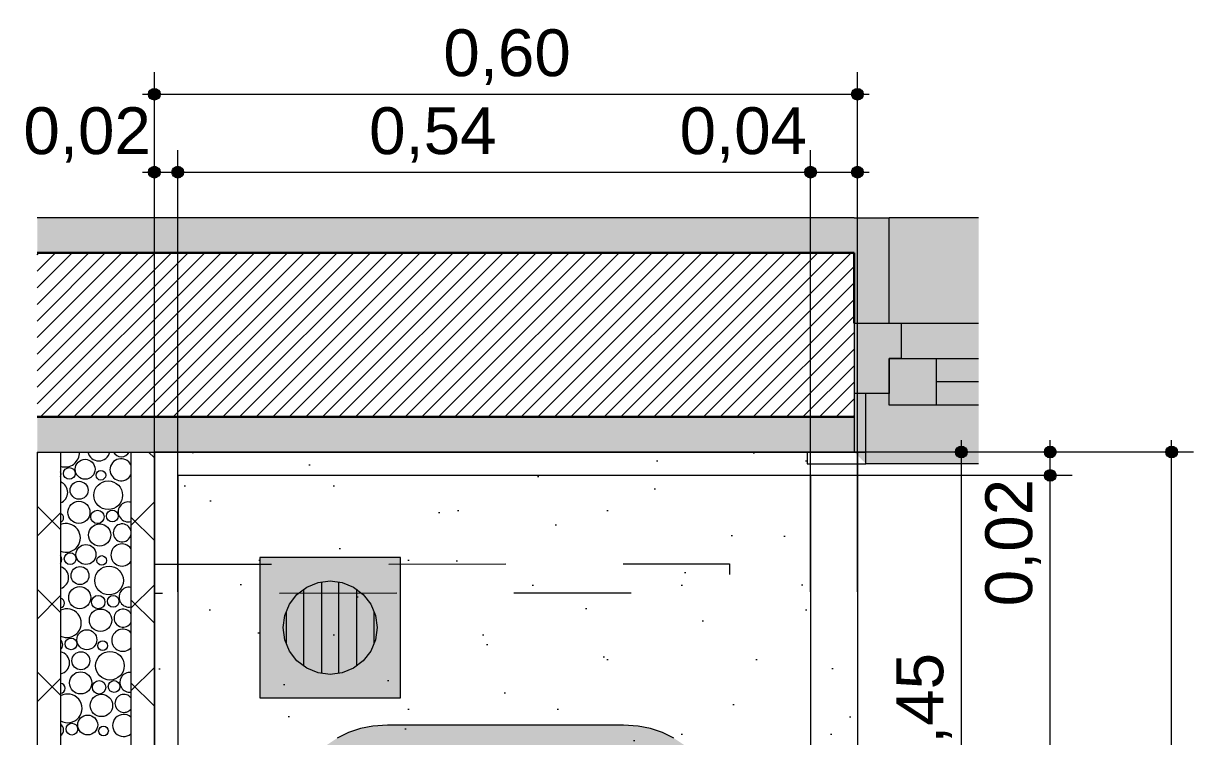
# Model space of a CAD drawing. Header units: metres. Extents: x -1.1 to 45.1, y -1 to 1.8.
# Drawn here: x 23.926 to 24.925, y 1.024 to 1.633 of the extents above; entities that cross this region are included whole.
import ezdxf

# ---------------------------------------------------------------- set-up
doc = ezdxf.new("R2010")
doc.units = ezdxf.units.M
doc.header["$MEASUREMENT"] = 0
doc.linetypes.add('Dashed', pattern=[0.028, 0.018, -0.01])
doc.layers.add('COTAS DETALHAMENTO.EXEC', color=7, linetype='Continuous')
for name, color, linetype, lineweight, true_color in [('COTAS DETALHAMENTO.EXEC_Caneta_No__167', 7, 'Continuous', 0, 0x0035d5), ('COTAS DETALHAMENTO.EXEC_Caneta_No__27', 7, 'Continuous', 0, 0xbd2d17), ('COTAS DETALHAMENTO.EXEC_Caneta_No__97', 7, 'Continuous', 13, 0x6b6b6b), ('LOUCAS-METAIS.ARQ_Caneta_No__13', 7, 'Continuous', 0, 0xaaaaaa), ('LOUCAS-METAIS.ARQ_Caneta_No__16', 7, 'Continuous', 0, 0xc9c9c9), ('LOUCAS-METAIS.ARQ_Caneta_No__18', 7, 'Continuous', 0, 0xdfdfdf), ('PAREDE CONSTRUIR_Caneta_No__9', 7, 'Continuous', 9, 0x020202), ('PAREDE CONSTRUIR_Caneta_No__96', 7, 'Continuous', 0, 0xb6b6b6), ('RALO_Caneta_No__19', 7, 'Continuous', 0, 0xe9e9e9), ('RALO_Caneta_No__96', 7, 'Continuous', 0, 0xb6b6b6)]:
    doc.layers.add(name, color=color, linetype=linetype, lineweight=lineweight, true_color=true_color)
for name, color, linetype, lineweight in [('PAREDE CONSTRUIR_Caneta_No__10', 7, 'Continuous', 5), ('PAREDE CONSTRUIR_Caneta_No__241', 7, 'Continuous', 13), ('PAREDE CONSTRUIR_Caneta_No__255', 255, 'Continuous', 0), ('PAREDE CONSTRUIR_Caneta_No__3', 7, 'Continuous', 30), ('PAREDE CONSTRUIR_Caneta_No__83', 84, 'Continuous', 0), ('PAREDE CONSTRUIR_Caneta_No__91', 255, 'Continuous', 0)]:
    doc.layers.add(name, color=color, linetype=linetype, lineweight=lineweight)
doc.styles.add('GENERATED_STYLE_1', font='arial.ttf')
doc.dimstyles.new('GENERATED_STYLE__17', dxfattribs={"dimtxt": 0.04, "dimasz": 0.019, "dimexe": 0.18, "dimexo": 0.1, "dimgap": 0, "dimtad": 1, "dimzin": 0, "dimdsep": 46, "dimtxsty": 'GENERATED_STYLE_1', "dimblk": 'ARROWHEAD_11', "dimblk1": 'ARROWHEAD_11', "dimblk2": 'ARROWHEAD_11', "dimcen": 0.09, "dimclrd": 256, "dimclre": 256, "dimclrt": 256, "dimadec": 0, "dimazin": 0, "dimtfac": 1, "dimtdec": 4, "dimtmove": 0, "dimatfit": 3, "dimfxl": 0, "dimtolj": 1, "dimtzin": 0, "dimarcsym": 0})
doc.dimstyles.new('GENERATED_STYLE__21', dxfattribs={"dimtxt": 0.04, "dimasz": 0.019, "dimexe": 0.18, "dimexo": 0.3585, "dimgap": 0, "dimtad": 1, "dimzin": 0, "dimdsep": 46, "dimtxsty": 'GENERATED_STYLE_1', "dimblk": 'ARROWHEAD_11', "dimblk1": 'ARROWHEAD_11', "dimblk2": 'ARROWHEAD_11', "dimcen": 0.09, "dimclrd": 256, "dimclre": 256, "dimclrt": 256, "dimadec": 0, "dimazin": 0, "dimtfac": 1, "dimtdec": 4, "dimtmove": 0, "dimatfit": 3, "dimfxl": 0, "dimtolj": 1, "dimtzin": 0, "dimarcsym": 0})
doc.dimstyles.new('GENERATED_STYLE__22', dxfattribs={"dimtxt": 0.04, "dimasz": 0.019, "dimexe": 0.18, "dimexo": 0.3585, "dimgap": 0, "dimtad": 1, "dimtih": 1, "dimtoh": 1, "dimzin": 0, "dimdsep": 46, "dimtxsty": 'GENERATED_STYLE_1', "dimblk": 'ARROWHEAD_11', "dimblk1": 'ARROWHEAD_11', "dimblk2": 'ARROWHEAD_11', "dimcen": 0.09, "dimclrd": 256, "dimclre": 256, "dimclrt": 256, "dimadec": 0, "dimazin": 0, "dimtfac": 1, "dimtdec": 4, "dimtmove": 0, "dimatfit": 3, "dimfxl": 0, "dimtolj": 1, "dimtzin": 0, "dimarcsym": 0})
pattern_1 = [(45, (24.339845, 0.04142), (-0.0353553, 0.0353553), []), (135, (24.339845, 0.04142), (0.0353553, 0.0353553), [])]
pattern_2 = [(45, (24.339845, 0.24142), (-0.0636396, 0.0636396), [0, -0.06, 0, -0.09]), (110, (24.539845, 0.24142), (0.084572, 0.030782), [0, -0.044, 0, -0.076])]

# ---------------------------------------------------------------- blocks, each defined once
blk = doc.blocks.new('*X135', base_point=(24.33985, 0.04142))
at = {"layer": 'PAREDE CONSTRUIR_Caneta_No__96', "color": 253, "linetype": 'Continuous', "lineweight": 0, "true_color": 0xb6b6b6}
for centre, radius in [((23.97904, 1.25257), 0.00851), ((23.96557, 1.24902), 0.00501), ((23.99251, 1.24748), 0.00414), ((23.97394, 1.23461), 0.00767), ((23.99876, 1.23035), 0.01224), ((23.97374, 1.21573), 0.00946), ((23.98954, 1.21191), 0.00572), ((24.00231, 1.21262), 0.00501), ((23.99147, 1.19644), 0.00954), ((23.96631, 1.17622), 0.00501), ((23.97978, 1.17977), 0.00851), ((23.99326, 1.17468), 0.00414), ((23.97468, 1.16181), 0.00767), ((23.9995, 1.15755), 0.01224), ((23.97448, 1.14293), 0.00946), ((23.99028, 1.13911), 0.00572), ((24.00305, 1.13982), 0.00501), ((23.99222, 1.12364), 0.00954), ((23.98052, 1.10697), 0.00851), ((23.96705, 1.10342), 0.00501), ((23.994, 1.10188), 0.00414), ((23.97542, 1.08901), 0.00767), ((24.00024, 1.08475), 0.01224), ((23.97522, 1.07014), 0.00946), ((23.99102, 1.06631), 0.00572), ((24.00379, 1.06702), 0.00501), ((23.99296, 1.05085), 0.00954), ((23.98126, 1.03417), 0.00851), ((23.96779, 1.03062), 0.00501), ((23.99474, 1.02909), 0.00414)]:
    blk.add_circle(centre, radius, dxfattribs=at)
for centre, radius, start, end in [((23.96202, 1.26675), 0.01224, 251.59488, 2.69062), ((23.99073, 1.26924), 0.00954, 191.5894, 348.4106), ((24.00974, 1.25213), 0.00946, 27.15844, 332.84156), ((24.00994, 1.271), 0.00767, 208.67119, 331.32881), ((23.9528, 1.24831), 0.00572, 339.45737, 20.54263), ((23.95473, 1.23284), 0.00954, 291.01538, 68.98462), ((24.02747, 1.23284), 0.00954, 167.63546, 192.36454), ((24.01578, 1.21617), 0.00851, 73.81297, 286.18703), ((23.95651, 1.21108), 0.00414, 293.35526, 66.64474), ((23.96276, 1.19395), 0.01224, 247.89512, 112.10488), ((24.01068, 1.19821), 0.00767, 13.04021, 346.95979), ((24.01048, 1.17933), 0.00946, 35.76927, 324.23073), ((23.95354, 1.17551), 0.00572, 323.77688, 36.22312), ((23.95547, 1.16004), 0.00954, 286.31396, 73.68604), ((24.01652, 1.14337), 0.00851, 78.95142, 281.04858), ((23.95726, 1.13828), 0.00414, 282.53957, 77.46043), ((23.9635, 1.12115), 0.01224, 244.09549, 115.90451), ((24.01142, 1.12541), 0.00767, 28.65213, 331.34787), ((24.01122, 1.10654), 0.00946, 42.86091, 317.13909), ((23.95428, 1.10271), 0.00572, 312.61218, 47.38782), ((23.95622, 1.08724), 0.00954, 281.72312, 78.27688), ((24.01726, 1.07057), 0.00851, 84.00114, 275.99886), ((23.958, 1.06549), 0.00414, 272.16611, 87.83389), ((23.96424, 1.04835), 0.01224, 240.16909, 119.83091), ((24.01216, 1.05261), 0.00767, 38.65857, 321.34143), ((24.01196, 1.03374), 0.00946, 49.10788, 310.89212), ((23.95502, 1.02992), 0.00572, 303.18492, 56.81508)]:
    blk.add_arc(centre, radius, start, end, dxfattribs=at)
blk = doc.blocks.new('*D136', base_point=(24.33985, 0.04142))
at = {"layer": 'COTAS DETALHAMENTO.EXEC_Caneta_No__167', "linetype": 'Continuous', "lineweight": 0, "true_color": 0x0035d5}
for points in [[(24.72182, 1.26732), (24.7222, 1.26541), (24.72329, 1.26379), (24.72491, 1.2627), (24.72682, 1.26232), (24.72874, 1.2627), (24.73036, 1.26379), (24.73144, 1.26541), (24.73182, 1.26732), (24.73144, 1.26924), (24.73036, 1.27086), (24.72874, 1.27194), (24.72682, 1.27232), (24.72491, 1.27194), (24.72329, 1.27086), (24.7222, 1.26924)], [(24.72182, 0.81332), (24.7222, 0.81141), (24.72329, 0.80979), (24.72491, 0.8087), (24.72682, 0.80832), (24.72874, 0.8087), (24.73036, 0.80979), (24.73144, 0.81141), (24.73182, 0.81332), (24.73144, 0.81524), (24.73036, 0.81686), (24.72874, 0.81794), (24.72682, 0.81832), (24.72491, 0.81794), (24.72329, 0.81686), (24.7222, 0.81524)]]:
    blk.add_hatch(color=162, dxfattribs=at).paths.add_polyline_path(points)
at = {"layer": 'COTAS DETALHAMENTO.EXEC_Caneta_No__167', "color": 162, "linetype": 'Continuous', "lineweight": 0, "true_color": 0x0035d5}
for p, q in [((24.72682, 1.27232), (24.72682, 1.27732)), ((24.72182, 1.26732), (24.62682, 1.26732)), ((24.72682, 0.81832), (24.72682, 1.26232)), ((24.74557, 1.26732), (24.73182, 1.26732)), ((24.72182, 0.81332), (24.70807, 0.81332)), ((24.82682, 0.81332), (24.73182, 0.81332)), ((24.72682, 0.80332), (24.72682, 0.80832))]:
    blk.add_line(p, q, dxfattribs=at)
for centre in [(24.72682, 1.26732), (24.72682, 0.81332)]:
    blk.add_circle(centre, 0.005, dxfattribs=at)
at = {"layer": 'COTAS DETALHAMENTO.EXEC_Caneta_No__167', "color": 162, "lineweight": 0, "true_color": 0x0035d5, "insert": (24.71882, 0.98694), "char_height": 0.04, "attachment_point": 7, "rotation": 90, "style": 'GENERATED_STYLE_1'}
blk.add_mtext('\\A1;{\\pql;\\fArial|b0|i0|c0|p0;\\W1.000000;0,45}', dxfattribs=at)
blk = doc.blocks.new('ARROWHEAD_11')
at = {"color": 0, "linetype": 'Continuous', "lineweight": 0}
blk.add_line((0, 0), (-1, 0), dxfattribs=at)
at = {"color": 0, "linetype": 'Continuous', "lineweight": 0, "const_width": 0.25, "flags": 128}
blk.add_lwpolyline([(-0.125, 0, 1), (0.125, 0, 1)], format="xyb", close=True, dxfattribs=at)
blk = doc.blocks.new('*D138', base_point=(24.33985, 0.04142))
at = {"layer": 'COTAS DETALHAMENTO.EXEC_Caneta_No__27', "linetype": 'Continuous', "lineweight": 0, "true_color": 0xbd2d17}
for points in [[(24.7977, 1.24732), (24.79808, 1.24541), (24.79917, 1.24379), (24.80079, 1.2427), (24.8027, 1.24232), (24.80462, 1.2427), (24.80624, 1.24379), (24.80732, 1.24541), (24.8077, 1.24732), (24.80732, 1.24924), (24.80624, 1.25086), (24.80462, 1.25194), (24.8027, 1.25232), (24.80079, 1.25194), (24.79917, 1.25086), (24.79808, 1.24924)], [(24.7977, 0.14732), (24.79808, 0.14541), (24.79917, 0.14379), (24.80079, 0.1427), (24.8027, 0.14232), (24.80462, 0.1427), (24.80624, 0.14379), (24.80732, 0.14541), (24.8077, 0.14732), (24.80732, 0.14924), (24.80624, 0.15086), (24.80462, 0.15194), (24.8027, 0.15232), (24.80079, 0.15194), (24.79917, 0.15086), (24.79808, 0.14924)]]:
    blk.add_hatch(color=22, dxfattribs=at).paths.add_polyline_path(points)
at = {"layer": 'COTAS DETALHAMENTO.EXEC_Caneta_No__27', "color": 22, "linetype": 'Continuous', "lineweight": 0, "true_color": 0xbd2d17}
for p, q in [((24.7977, 1.24732), (24.4442, 1.24732)), ((24.8027, 0.15232), (24.8027, 1.24232)), ((24.82145, 1.24732), (24.8077, 1.24732)), ((24.7977, 0.14732), (24.4442, 0.14732)), ((24.82145, 0.14732), (24.8077, 0.14732))]:
    blk.add_line(p, q, dxfattribs=at)
for centre in [(24.8027, 1.24732), (24.8027, 0.14732)]:
    blk.add_circle(centre, 0.005, dxfattribs=at)
at = {"layer": 'COTAS DETALHAMENTO.EXEC_Caneta_No__27', "color": 22, "lineweight": 0, "true_color": 0xbd2d17, "char_height": 0.04, "attachment_point": 7, "rotation": 90, "style": 'GENERATED_STYLE_1'}
for s, insert in [('\\A1;{\\pql;\\fArial|b0|i0|c0|p0;\\W1.000000;0,02}', (24.7947, 1.13556)), ('\\A1;{\\pql;\\fArial|b0|i0|c0|p0;\\W1.000000;1,10}', (24.7947, 0.59056))]:
    blk.add_mtext(s, dxfattribs=dict(at, insert=insert))
blk = doc.blocks.new('*D139', base_point=(24.33985, 0.04142))
at = {"layer": 'COTAS DETALHAMENTO.EXEC_Caneta_No__27', "linetype": 'Continuous', "lineweight": 0, "true_color": 0xbd2d17}
for points in [[(24.7977, 1.26732), (24.79808, 1.26541), (24.79917, 1.26379), (24.80079, 1.2627), (24.8027, 1.26232), (24.80462, 1.2627), (24.80624, 1.26379), (24.80732, 1.26541), (24.8077, 1.26732), (24.80732, 1.26924), (24.80624, 1.27086), (24.80462, 1.27194), (24.8027, 1.27232), (24.80079, 1.27194), (24.79917, 1.27086), (24.79808, 1.26924)], [(24.7977, 1.24732), (24.79808, 1.24541), (24.79917, 1.24379), (24.80079, 1.2427), (24.8027, 1.24232), (24.80462, 1.2427), (24.80624, 1.24379), (24.80732, 1.24541), (24.8077, 1.24732), (24.80732, 1.24924), (24.80624, 1.25086), (24.80462, 1.25194), (24.8027, 1.25232), (24.80079, 1.25194), (24.79917, 1.25086), (24.79808, 1.24924)]]:
    blk.add_hatch(color=22, dxfattribs=at).paths.add_polyline_path(points)
at = {"layer": 'COTAS DETALHAMENTO.EXEC_Caneta_No__27', "color": 22, "linetype": 'Continuous', "lineweight": 0, "true_color": 0xbd2d17}
for p, q in [((24.8027, 1.27232), (24.8027, 1.27732)), ((24.7977, 1.26732), (24.4442, 1.26732)), ((24.8027, 1.25232), (24.8027, 1.26232)), ((24.82145, 1.26732), (24.8077, 1.26732)), ((24.7977, 1.24732), (24.4442, 1.24732)), ((24.82145, 1.24732), (24.8077, 1.24732))]:
    blk.add_line(p, q, dxfattribs=at)
for centre in [(24.8027, 1.26732), (24.8027, 1.24732)]:
    blk.add_circle(centre, 0.005, dxfattribs=at)
blk = doc.blocks.new('*D140', base_point=(24.33985, 0.04142))
at = {"layer": 'COTAS DETALHAMENTO.EXEC_Caneta_No__27', "linetype": 'Continuous', "lineweight": 0, "true_color": 0xbd2d17}
for points in [[(24.90128, 1.26732), (24.90166, 1.26541), (24.90274, 1.26379), (24.90436, 1.2627), (24.90628, 1.26232), (24.90819, 1.2627), (24.90981, 1.26379), (24.91089, 1.26541), (24.91128, 1.26732), (24.91089, 1.26924), (24.90981, 1.27086), (24.90819, 1.27194), (24.90628, 1.27232), (24.90436, 1.27194), (24.90274, 1.27086), (24.90166, 1.26924)], [(24.90128, -0.83268), (24.90166, -0.83459), (24.90274, -0.83621), (24.90436, -0.8373), (24.90628, -0.83768), (24.90819, -0.8373), (24.90981, -0.83621), (24.91089, -0.83459), (24.91128, -0.83268), (24.91089, -0.83076), (24.90981, -0.82914), (24.90819, -0.82806), (24.90628, -0.82768), (24.90436, -0.82806), (24.90274, -0.82914), (24.90166, -0.83076)]]:
    blk.add_hatch(color=22, dxfattribs=at).paths.add_polyline_path(points)
at = {"layer": 'COTAS DETALHAMENTO.EXEC_Caneta_No__27', "color": 22, "linetype": 'Continuous', "lineweight": 0, "true_color": 0xbd2d17}
for p, q in [((24.90628, 1.27232), (24.90628, 1.27732)), ((24.90128, 1.26732), (24.54778, 1.26732)), ((24.90628, -0.82768), (24.90628, 1.26232)), ((24.92503, 1.26732), (24.91128, 1.26732)), ((24.90128, -0.83268), (24.54778, -0.83268)), ((24.90628, -0.84268), (24.90628, -0.83768)), ((24.92503, -0.83268), (24.91128, -0.83268))]:
    blk.add_line(p, q, dxfattribs=at)
for centre in [(24.90628, 1.26732), (24.90628, -0.83268)]:
    blk.add_circle(centre, 0.005, dxfattribs=at)
at = {"layer": 'COTAS DETALHAMENTO.EXEC_Caneta_No__27', "color": 22, "lineweight": 0, "true_color": 0xbd2d17, "insert": (24.89828, 0.16394), "char_height": 0.04, "attachment_point": 7, "rotation": 90, "style": 'GENERATED_STYLE_1'}
blk.add_mtext('\\A1;{\\pql;\\fArial|b0|i0|c0|p0;\\W1.000000;2,10}', dxfattribs=at)
blk = doc.blocks.new('*D144', base_point=(24.33985, 0.04142))
at = {"layer": 'COTAS DETALHAMENTO.EXEC_Caneta_No__27', "linetype": 'Continuous', "lineweight": 0, "true_color": 0xbd2d17}
for points in [[(24.03315, 1.50631), (24.03353, 1.50439), (24.03462, 1.50277), (24.03624, 1.50169), (24.03815, 1.50131), (24.04007, 1.50169), (24.04169, 1.50277), (24.04277, 1.50439), (24.04315, 1.50631), (24.04277, 1.50822), (24.04169, 1.50984), (24.04007, 1.51092), (24.03815, 1.51131), (24.03624, 1.51092), (24.03462, 1.50984), (24.03353, 1.50822)], [(24.05315, 1.50631), (24.05353, 1.50439), (24.05462, 1.50277), (24.05624, 1.50169), (24.05815, 1.50131), (24.06007, 1.50169), (24.06169, 1.50277), (24.06277, 1.50439), (24.06315, 1.50631), (24.06277, 1.50822), (24.06169, 1.50984), (24.06007, 1.51092), (24.05815, 1.51131), (24.05624, 1.51092), (24.05462, 1.50984), (24.05353, 1.50822)]]:
    blk.add_hatch(color=22, dxfattribs=at).paths.add_polyline_path(points)
at = {"layer": 'COTAS DETALHAMENTO.EXEC_Caneta_No__27', "color": 22, "linetype": 'Continuous', "lineweight": 0, "true_color": 0xbd2d17}
for p, q in [((24.03815, 1.51131), (24.03815, 1.52506)), ((24.05815, 1.51131), (24.05815, 1.52506)), ((24.02815, 1.50631), (24.03315, 1.50631)), ((24.03815, 1.14781), (24.03815, 1.50131)), ((24.04315, 1.50631), (24.05315, 1.50631)), ((24.05815, 1.14781), (24.05815, 1.50131))]:
    blk.add_line(p, q, dxfattribs=at)
for centre in [(24.03815, 1.50631), (24.05815, 1.50631)]:
    blk.add_circle(centre, 0.005, dxfattribs=at)
at = {"layer": 'COTAS DETALHAMENTO.EXEC_Caneta_No__27', "color": 22, "lineweight": 0, "true_color": 0xbd2d17, "insert": (23.92639, 1.51431), "char_height": 0.04, "attachment_point": 7, "style": 'GENERATED_STYLE_1'}
blk.add_mtext('\\A1;{\\pql;\\fArial|b0|i0|c0|p0;\\W1.000000;0,02}', dxfattribs=at)
blk = doc.blocks.new('*D145', base_point=(24.33985, 0.04142))
at = {"layer": 'COTAS DETALHAMENTO.EXEC_Caneta_No__27', "linetype": 'Continuous', "lineweight": 0, "true_color": 0xbd2d17}
for points in [[(24.05315, 1.50631), (24.05353, 1.50439), (24.05462, 1.50277), (24.05624, 1.50169), (24.05815, 1.50131), (24.06007, 1.50169), (24.06169, 1.50277), (24.06277, 1.50439), (24.06315, 1.50631), (24.06277, 1.50822), (24.06169, 1.50984), (24.06007, 1.51092), (24.05815, 1.51131), (24.05624, 1.51092), (24.05462, 1.50984), (24.05353, 1.50822)], [(24.59315, 1.50631), (24.59353, 1.50439), (24.59462, 1.50277), (24.59624, 1.50169), (24.59815, 1.50131), (24.60007, 1.50169), (24.60169, 1.50277), (24.60277, 1.50439), (24.60315, 1.50631), (24.60277, 1.50822), (24.60169, 1.50984), (24.60007, 1.51092), (24.59815, 1.51131), (24.59624, 1.51092), (24.59462, 1.50984), (24.59353, 1.50822)]]:
    blk.add_hatch(color=22, dxfattribs=at).paths.add_polyline_path(points)
at = {"layer": 'COTAS DETALHAMENTO.EXEC_Caneta_No__27', "color": 22, "linetype": 'Continuous', "lineweight": 0, "true_color": 0xbd2d17}
for p, q in [((24.05815, 1.51131), (24.05815, 1.52506)), ((24.59815, 1.51131), (24.59815, 1.52506)), ((24.05815, 1.14781), (24.05815, 1.50131)), ((24.06315, 1.50631), (24.59315, 1.50631)), ((24.59815, 1.14781), (24.59815, 1.50131))]:
    blk.add_line(p, q, dxfattribs=at)
for centre in [(24.05815, 1.50631), (24.59815, 1.50631)]:
    blk.add_circle(centre, 0.005, dxfattribs=at)
at = {"layer": 'COTAS DETALHAMENTO.EXEC_Caneta_No__27', "color": 22, "lineweight": 0, "true_color": 0xbd2d17, "char_height": 0.04, "attachment_point": 7, "style": 'GENERATED_STYLE_1'}
for s, insert in [('\\A1;{\\pql;\\fArial|b0|i0|c0|p0;\\W1.000000;0,54}', (24.22139, 1.51431)), ('\\A1;{\\pql;\\fArial|b0|i0|c0|p0;\\W1.000000;0,04}', (24.48639, 1.51431))]:
    blk.add_mtext(s, dxfattribs=dict(at, insert=insert))
blk = doc.blocks.new('*D146', base_point=(24.33985, 0.04142))
at = {"layer": 'COTAS DETALHAMENTO.EXEC_Caneta_No__27', "linetype": 'Continuous', "lineweight": 0, "true_color": 0xbd2d17}
for points in [[(24.59315, 1.50631), (24.59353, 1.50439), (24.59462, 1.50277), (24.59624, 1.50169), (24.59815, 1.50131), (24.60007, 1.50169), (24.60169, 1.50277), (24.60277, 1.50439), (24.60315, 1.50631), (24.60277, 1.50822), (24.60169, 1.50984), (24.60007, 1.51092), (24.59815, 1.51131), (24.59624, 1.51092), (24.59462, 1.50984), (24.59353, 1.50822)], [(24.63315, 1.50631), (24.63353, 1.50439), (24.63462, 1.50277), (24.63624, 1.50169), (24.63815, 1.50131), (24.64007, 1.50169), (24.64169, 1.50277), (24.64277, 1.50439), (24.64315, 1.50631), (24.64277, 1.50822), (24.64169, 1.50984), (24.64007, 1.51092), (24.63815, 1.51131), (24.63624, 1.51092), (24.63462, 1.50984), (24.63353, 1.50822)]]:
    blk.add_hatch(color=22, dxfattribs=at).paths.add_polyline_path(points)
at = {"layer": 'COTAS DETALHAMENTO.EXEC_Caneta_No__27', "color": 22, "linetype": 'Continuous', "lineweight": 0, "true_color": 0xbd2d17}
for p, q in [((24.59815, 1.51131), (24.59815, 1.52506)), ((24.63815, 1.51131), (24.63815, 1.52506)), ((24.59815, 1.14781), (24.59815, 1.50131)), ((24.60315, 1.50631), (24.63315, 1.50631)), ((24.63815, 1.14781), (24.63815, 1.50131)), ((24.64315, 1.50631), (24.64815, 1.50631))]:
    blk.add_line(p, q, dxfattribs=at)
for centre in [(24.59815, 1.50631), (24.63815, 1.50631)]:
    blk.add_circle(centre, 0.005, dxfattribs=at)
blk = doc.blocks.new('*D147', base_point=(24.33985, 0.04142))
at = {"layer": 'COTAS DETALHAMENTO.EXEC_Caneta_No__27', "linetype": 'Continuous', "lineweight": 0, "true_color": 0xbd2d17}
for points in [[(24.03315, 1.5729), (24.03353, 1.57099), (24.03462, 1.56937), (24.03624, 1.56828), (24.03815, 1.5679), (24.04007, 1.56828), (24.04169, 1.56937), (24.04277, 1.57099), (24.04315, 1.5729), (24.04277, 1.57482), (24.04169, 1.57644), (24.04007, 1.57752), (24.03815, 1.5779), (24.03624, 1.57752), (24.03462, 1.57644), (24.03353, 1.57482)], [(24.63315, 1.5729), (24.63353, 1.57099), (24.63462, 1.56937), (24.63624, 1.56828), (24.63815, 1.5679), (24.64007, 1.56828), (24.64169, 1.56937), (24.64277, 1.57099), (24.64315, 1.5729), (24.64277, 1.57482), (24.64169, 1.57644), (24.64007, 1.57752), (24.63815, 1.5779), (24.63624, 1.57752), (24.63462, 1.57644), (24.63353, 1.57482)]]:
    blk.add_hatch(color=22, dxfattribs=at).paths.add_polyline_path(points)
at = {"layer": 'COTAS DETALHAMENTO.EXEC_Caneta_No__27', "color": 22, "linetype": 'Continuous', "lineweight": 0, "true_color": 0xbd2d17}
for p, q in [((24.03815, 1.5779), (24.03815, 1.59165)), ((24.63815, 1.5779), (24.63815, 1.59165)), ((24.02815, 1.5729), (24.03315, 1.5729)), ((24.03815, 1.2144), (24.03815, 1.5679)), ((24.04315, 1.5729), (24.63315, 1.5729)), ((24.63815, 1.2144), (24.63815, 1.5679)), ((24.64315, 1.5729), (24.64815, 1.5729))]:
    blk.add_line(p, q, dxfattribs=at)
for centre in [(24.03815, 1.5729), (24.63815, 1.5729)]:
    blk.add_circle(centre, 0.005, dxfattribs=at)
at = {"layer": 'COTAS DETALHAMENTO.EXEC_Caneta_No__27', "color": 22, "lineweight": 0, "true_color": 0xbd2d17, "insert": (24.28477, 1.5809), "char_height": 0.04, "attachment_point": 7, "style": 'GENERATED_STYLE_1'}
blk.add_mtext('\\A1;{\\pql;\\fArial|b0|i0|c0|p0;\\W1.000000;0,60}', dxfattribs=at)

msp = doc.modelspace()

# ---------------------------------------------------------------- hatches: boundary and pattern name
at = {"layer": 'LOUCAS-METAIS.ARQ_Caneta_No__16', "linetype": 'Continuous', "lineweight": 0, "true_color": 0xc9c9c9}
h = msp.add_hatch(dxfattribs=at)
h.set_pattern_fill('Haie_OD_LEGENDA_000c', color=9, style=0, pattern_type=2)
h.set_pattern_definition(pattern_2)
h.paths.add_polyline_path([(24.03815, 1.26732), (24.03815, 1.24732), (24.63815, 1.24732), (24.63815, 1.26732)])
h = msp.add_hatch(dxfattribs=at)
h.set_pattern_fill('Haie_OD_LEGENDA_000c', color=9, style=0, pattern_type=2)
h.set_pattern_definition(pattern_2)
h.paths.add_polyline_path([(24.03815, 1.24732), (24.03815, 0.14732), (24.05815, 0.14732), (24.05815, 1.24732)])
h = msp.add_hatch(dxfattribs=at)
h.set_pattern_fill('Haie_OD_LEGENDA_000c', color=9, style=0, pattern_type=2)
h.set_pattern_definition(pattern_2)
h.paths.add_polyline_path([(24.05815, 1.24732), (24.05815, 0.14732), (24.59815, 0.14732), (24.59815, 1.24732)])
h = msp.add_hatch(dxfattribs=at)
h.set_pattern_fill('Haie_OD_LEGENDA_000c', color=9, style=0, pattern_type=2)
h.set_pattern_definition(pattern_2)
h.paths.add_polyline_path([(24.59815, 1.24732), (24.59815, 0.14732), (24.63815, 0.14732), (24.63815, 1.24732)])
at = {"layer": 'LOUCAS-METAIS.ARQ_Caneta_No__18', "linetype": 'Continuous', "lineweight": 0, "true_color": 0xdfdfdf}
msp.add_hatch(color=254, dxfattribs=at).paths.add_polyline_path([(24.2371, 1.03408), (24.22461, 1.03326), (24.21403, 1.03116), (24.20382, 1.02769), (24.19415, 1.02292), (24.18518, 1.01693), (24.17707, 1.00982), (24.16996, 1.00171), (24.16397, 0.99274), (24.1592, 0.98307), (24.15573, 0.97285), (24.15363, 0.96228), (24.15281, 0.94979), (24.15281, 0.68837), (24.15363, 0.67589), (24.15573, 0.66531), (24.1592, 0.65509), (24.16397, 0.64542), (24.16996, 0.63645), (24.17707, 0.62834), (24.18518, 0.62123), (24.19415, 0.61524), (24.20382, 0.61047), (24.21403, 0.607), (24.22461, 0.6049), (24.2371, 0.60408), (24.43852, 0.60408), (24.451, 0.6049), (24.46158, 0.607), (24.47179, 0.61047), (24.48147, 0.61524), (24.49044, 0.62123), (24.49854, 0.62834), (24.50566, 0.63645), (24.51165, 0.64542), (24.51642, 0.65509), (24.51989, 0.66531), (24.52199, 0.67589), (24.52281, 0.68837), (24.52281, 0.94979), (24.52199, 0.96228), (24.51989, 0.97285), (24.51642, 0.98307), (24.51165, 0.99274), (24.50566, 1.00171), (24.49854, 1.00982), (24.49044, 1.01693), (24.48147, 1.02292), (24.47179, 1.02769), (24.46158, 1.03116), (24.451, 1.03326), (24.43852, 1.03408)])
at = {"layer": 'PAREDE CONSTRUIR_Caneta_No__241', "linetype": 'Continuous', "lineweight": 13}
h = msp.add_hatch(dxfattribs=at)
h.set_pattern_fill('common_brick_000c', style=0, pattern_type=2)
h.set_pattern_definition([(45, (24.339845, 0.041418), (-0.00707107, 0.00707107), [])])
h.paths.add_polyline_path([(23.93815, 1.43732), (23.93815, 1.29732), (24.63536, 1.29732), (24.63536, 1.31732), (24.63536, 1.37732), (24.63536, 1.43732)])
at = {"layer": 'PAREDE CONSTRUIR_Caneta_No__255', "linetype": 'Continuous', "lineweight": 0}
for points in [[(24.74154, 1.46732), (24.66536, 1.46732), (24.66536, 1.37732), (24.74154, 1.37732)], [(24.63536, 1.37732), (24.63536, 1.31732), (24.66536, 1.31732), (24.66536, 1.34732), (24.67536, 1.34732), (24.67536, 1.37732)], [(24.67536, 1.34732), (24.70536, 1.34732), (24.70536, 1.30732), (24.74154, 1.30732), (24.74154, 1.37732), (24.67536, 1.37732)], [(24.66536, 1.34732), (24.66536, 1.30732), (24.70536, 1.30732), (24.70536, 1.34732)], [(24.70536, 1.34732), (24.70536, 1.30732), (24.74154, 1.30732), (24.74154, 1.34732)], [(24.63536, 1.26732), (24.64536, 1.25732), (24.74154, 1.25732), (24.74154, 1.31732), (24.63536, 1.31732)]]:
    msp.add_hatch(color=255, dxfattribs=at).paths.add_polyline_path(points)
at = {"layer": 'PAREDE CONSTRUIR_Caneta_No__83', "linetype": 'Continuous', "lineweight": 0}
h = msp.add_hatch(dxfattribs=at)
h.set_pattern_fill('Placomur_000c', color=84, style=0, pattern_type=2)
h.set_pattern_definition(pattern_1)
h.paths.add_polyline_path([(23.93815, 1.26732), (23.93815, -0.84286), (23.95815, -0.84286), (23.95815, 1.26732)])
h = msp.add_hatch(dxfattribs=at)
h.set_pattern_fill('Placomur_000c', color=84, style=0, pattern_type=2)
h.set_pattern_definition(pattern_1)
h.paths.add_polyline_path([(24.01815, -0.84286), (24.03815, -0.84286), (24.03815, 1.26732), (24.01815, 1.26732)])
at = {"layer": 'PAREDE CONSTRUIR_Caneta_No__91', "linetype": 'Continuous', "lineweight": 0}
for points in [[(24.63536, 1.46732), (23.93815, 1.46732), (23.93815, 1.43732), (24.63536, 1.43732)], [(24.66536, 1.46732), (24.63536, 1.46732), (24.63536, 1.43732), (24.63536, 1.37732), (24.66536, 1.37732)], [(23.93815, 1.26732), (24.63536, 1.26732), (24.63536, 1.29732), (23.93815, 1.29732)]]:
    msp.add_hatch(color=255, dxfattribs=at).paths.add_polyline_path(points)
at = {"layer": 'RALO_Caneta_No__19', "linetype": 'Continuous', "lineweight": 0, "true_color": 0xe9e9e9}
h = msp.add_hatch(color=254, dxfattribs=at)
h.paths.add_polyline_path([(24.12815, 1.05732), (24.24815, 1.05732), (24.24815, 1.17732), (24.12815, 1.17732)])
h.paths.add_polyline_path([(24.18815, 1.15732), (24.19851, 1.15596), (24.20815, 1.15197), (24.21644, 1.14561), (24.22279, 1.13732), (24.22679, 1.12768), (24.22815, 1.11732), (24.22679, 1.10697), (24.22279, 1.09732), (24.21644, 1.08904), (24.20815, 1.08268), (24.19851, 1.07869), (24.18815, 1.07732), (24.1778, 1.07869), (24.16815, 1.08268), (24.15987, 1.08904), (24.15351, 1.09732), (24.14952, 1.10697), (24.14815, 1.11732), (24.14952, 1.12768), (24.15351, 1.13732), (24.15987, 1.14561), (24.16815, 1.15197), (24.1778, 1.15596)], flags=0)
for points in [[(24.15987, 1.08904), (24.16565, 1.0846), (24.16565, 1.15005), (24.15987, 1.14561), (24.15351, 1.13732), (24.15065, 1.13042), (24.15065, 1.10423), (24.15351, 1.09732)], [(24.1778, 1.07869), (24.18065, 1.07831), (24.18065, 1.15634), (24.1778, 1.15596), (24.16815, 1.15197), (24.16565, 1.15005), (24.16565, 1.0846), (24.16815, 1.08268)], [(24.18065, 1.07831), (24.18815, 1.07732), (24.19565, 1.07831), (24.19565, 1.15634), (24.18815, 1.15732), (24.18065, 1.15634)], [(24.19565, 1.07831), (24.19851, 1.07869), (24.20815, 1.08268), (24.21065, 1.0846), (24.21065, 1.15005), (24.20815, 1.15197), (24.19851, 1.15596), (24.19565, 1.15634)], [(24.21065, 1.0846), (24.21644, 1.08904), (24.22279, 1.09732), (24.22565, 1.10423), (24.22565, 1.13042), (24.22279, 1.13732), (24.21644, 1.14561), (24.21065, 1.15005)], [(24.15065, 1.10423), (24.15065, 1.13042), (24.14952, 1.12768), (24.14815, 1.11732), (24.14952, 1.10697)], [(24.22565, 1.13042), (24.22565, 1.10423), (24.22679, 1.10697), (24.22815, 1.11732), (24.22679, 1.12768)]]:
    msp.add_hatch(color=254, dxfattribs=at).paths.add_polyline_path(points)

# ---------------------------------------------------------------- linework, layer by layer
at = {"layer": 'COTAS DETALHAMENTO.EXEC_Caneta_No__97', "color": 251, "linetype": 'Dashed', "lineweight": 13, "true_color": 0x6b6b6b, "flags": 128}
msp.add_lwpolyline([(24.03815, 1.17157), (24.52907, 1.17173), (24.52908, 1.14673), (24.03815, 1.14657)], close=True, dxfattribs=at)
at = {"layer": 'LOUCAS-METAIS.ARQ_Caneta_No__13', "color": 253, "linetype": 'Continuous', "lineweight": 0, "true_color": 0xaaaaaa, "flags": 128}
for points in [[(24.63815, 1.26732), (24.03815, 1.26732)], [(24.03815, 1.26732), (24.03815, 1.24732)], [(24.63815, 1.26732), (24.63815, 1.24732)], [(24.03815, 1.24732), (24.03815, 0.14732), (24.03815, -0.83268)], [(24.63815, 1.24732), (24.05815, 1.24732)], [(24.05815, 1.24732), (24.05815, 0.14732), (24.05815, -0.83268)], [(24.59815, 1.24732), (24.59815, 0.14732)], [(24.63815, 1.24732), (24.63815, 0.14732), (24.63815, -0.83268)]]:
    msp.add_lwpolyline(points, dxfattribs=at)
at = {"layer": 'LOUCAS-METAIS.ARQ_Caneta_No__13', "color": 253, "linetype": 'Continuous', "lineweight": 0, "true_color": 0xaaaaaa}
msp.add_lwpolyline([(24.48147, 1.02292), (24.47179, 1.02769), (24.46158, 1.03116), (24.451, 1.03326), (24.43852, 1.03408), (24.2371, 1.03408), (24.22461, 1.03326), (24.21403, 1.03116), (24.20382, 1.02769), (24.19415, 1.02292)], dxfattribs=at)
at = {"layer": 'PAREDE CONSTRUIR_Caneta_No__10', "color": 7, "linetype": 'Continuous', "lineweight": 5}
for p, q in [((24.63536, 1.31732), (24.63536, 1.26732)), ((24.64536, 1.31732), (24.63536, 1.31732)), ((24.64536, 1.26732), (24.64536, 1.31732)), ((24.64536, 1.26732), (24.59536, 1.26732)), ((24.59536, 1.26732), (24.59536, 1.25732)), ((24.63536, 1.26732), (24.64536, 1.26732)), ((24.64536, 1.25732), (24.64536, 1.26732)), ((24.59536, 1.25732), (24.64536, 1.25732))]:
    msp.add_line(p, q, dxfattribs=at)
at = {"layer": 'PAREDE CONSTRUIR_Caneta_No__241', "color": 7, "linetype": 'Continuous', "lineweight": 13}
for p, q in [((24.63536, 1.46732), (24.66536, 1.46732)), ((24.63536, 1.46732), (24.66536, 1.46732)), ((24.66536, 1.37732), (24.66536, 1.46732)), ((24.66536, 1.37732), (24.66536, 1.46732)), ((24.63536, 1.37732), (24.63536, 1.31732)), ((24.63536, 1.37732), (24.66536, 1.37732)), ((24.63536, 1.37732), (24.63536, 1.31732)), ((24.63536, 1.31732), (24.63536, 1.29732)), ((24.63536, 1.31732), (24.63536, 1.29732)), ((24.63536, 1.29732), (24.63536, 1.26732)), ((24.63536, 1.29732), (24.63536, 1.26732)), ((23.95815, 1.26732), (23.95815, -0.84286)), ((24.01815, 1.26732), (24.01815, -0.84286)), ((24.63536, 1.26732), (24.59536, 1.26732)), ((24.63536, 1.26732), (24.59536, 1.26732))]:
    msp.add_line(p, q, dxfattribs=at)
for points in [[(24.63536, 1.46732), (23.93815, 1.46732)], [(23.93815, 1.26732), (24.63536, 1.26732)], [(23.93815, 1.26732), (23.95815, 1.26732)], [(23.93815, 1.26732), (23.93815, -0.84286)], [(23.95815, 1.26732), (24.01815, 1.26732)], [(24.01815, 1.26732), (24.03815, 1.26732)], [(24.03815, -0.84286), (24.03815, 1.26732)]]:
    msp.add_lwpolyline(points, dxfattribs=at)
at = {"layer": 'PAREDE CONSTRUIR_Caneta_No__3', "color": 7, "linetype": 'Continuous', "lineweight": 30}
for p, q in [((24.63536, 1.43732), (23.93815, 1.43732)), ((24.63536, 1.43732), (24.63536, 1.37732)), ((23.93815, 1.29732), (24.63536, 1.29732))]:
    msp.add_line(p, q, dxfattribs=at)
at = {"layer": 'PAREDE CONSTRUIR_Caneta_No__9', "color": 18, "linetype": 'Continuous', "lineweight": 9, "true_color": 0x020202}
for p, q in [((24.74154, 1.46732), (24.66536, 1.46732)), ((24.63536, 1.37732), (24.67536, 1.37732)), ((24.67536, 1.37732), (24.67536, 1.34732)), ((24.67536, 1.37732), (24.74154, 1.37732)), ((24.67536, 1.34732), (24.66536, 1.34732)), ((24.66536, 1.34732), (24.66536, 1.31732)), ((24.66536, 1.34732), (24.70536, 1.34732)), ((24.66536, 1.30732), (24.66536, 1.34732)), ((24.70536, 1.34732), (24.70536, 1.30732)), ((24.70536, 1.34732), (24.74154, 1.34732)), ((24.74154, 1.32732), (24.70536, 1.32732)), ((24.66536, 1.31732), (24.63536, 1.31732)), ((24.70536, 1.30732), (24.66536, 1.30732)), ((24.74154, 1.30732), (24.70536, 1.30732)), ((24.74154, 1.30732), (24.70536, 1.30732)), ((24.74154, 1.25732), (24.64536, 1.25732))]:
    msp.add_line(p, q, dxfattribs=at)
at = {"layer": 'PAREDE CONSTRUIR_Caneta_No__9', "color": 18, "linetype": 'Dashed', "lineweight": 9, "true_color": 0x020202}
msp.add_line((24.74154, 1.26732), (24.63536, 1.26732), dxfattribs=at)
at = {"layer": 'RALO_Caneta_No__96', "color": 253, "linetype": 'Continuous', "lineweight": 0, "true_color": 0xb6b6b6}
for p, q in [((24.24815, 1.17732), (24.12815, 1.17732)), ((24.12815, 1.17732), (24.12815, 1.05732)), ((24.24815, 1.05732), (24.24815, 1.17732)), ((24.15987, 1.14561), (24.16815, 1.15197)), ((24.16565, 1.0846), (24.16565, 1.15005)), ((24.16815, 1.15197), (24.1778, 1.15596)), ((24.1778, 1.15596), (24.18815, 1.15732)), ((24.18065, 1.15634), (24.18065, 1.07831)), ((24.18815, 1.15732), (24.19851, 1.15596)), ((24.19565, 1.07831), (24.19565, 1.15634)), ((24.19851, 1.15596), (24.20815, 1.15197)), ((24.20815, 1.15197), (24.21644, 1.14561)), ((24.21065, 1.15005), (24.21065, 1.0846)), ((24.15351, 1.13732), (24.15987, 1.14561)), ((24.21644, 1.14561), (24.22279, 1.13732)), ((24.14952, 1.12768), (24.15351, 1.13732)), ((24.15065, 1.13042), (24.15065, 1.10423)), ((24.22279, 1.13732), (24.22679, 1.12768)), ((24.22565, 1.10423), (24.22565, 1.13042)), ((24.14815, 1.11732), (24.14952, 1.12768)), ((24.22679, 1.12768), (24.22815, 1.11732)), ((24.14952, 1.10697), (24.14815, 1.11732)), ((24.22815, 1.11732), (24.22679, 1.10697)), ((24.15351, 1.09732), (24.14952, 1.10697)), ((24.22679, 1.10697), (24.22279, 1.09732)), ((24.15987, 1.08904), (24.15351, 1.09732)), ((24.16815, 1.08268), (24.15987, 1.08904)), ((24.21644, 1.08904), (24.20815, 1.08268)), ((24.22279, 1.09732), (24.21644, 1.08904)), ((24.1778, 1.07869), (24.16815, 1.08268)), ((24.18815, 1.07732), (24.1778, 1.07869)), ((24.19851, 1.07869), (24.18815, 1.07732)), ((24.20815, 1.08268), (24.19851, 1.07869)), ((24.12815, 1.05732), (24.24815, 1.05732))]:
    msp.add_line(p, q, dxfattribs=at)

# ---------------------------------------------------------------- block references
at = {"layer": 'PAREDE CONSTRUIR_Caneta_No__96', "color": 253, "linetype": 'Continuous', "lineweight": 0, "true_color": 0xb6b6b6}
msp.add_blockref('*X135', (24.33985, 0.04142), dxfattribs=at)

# ---------------------------------------------------------------- dimensions: what is measured, and where the dimension line sits
at = {"layer": 'COTAS DETALHAMENTO.EXEC', "color": 22, "linetype": 'Continuous', "lineweight": 0, "true_color": 0xbd2d17}
for base, p1, p2, picture, middle in [((24.63815, 1.5729), (24.03815, 1.26732), (24.63815, 1.26732), '*D147', (24.33655, 1.6009)), ((24.05815, 1.50631), (24.03815, 1.26732), (24.05815, 1.18664), '*D144', (23.97817, 1.53431)), ((24.59815, 1.50631), (24.05815, 1.18664), (24.59815, 1.18497), '*D145', (24.27317, 1.53431)), ((24.63815, 1.50631), (24.59815, 1.18497), (24.63815, 1.26732), '*D146', (24.53817, 1.53431))]:
    dim = msp.add_linear_dim(base=base, p1=p1, p2=p2, dimstyle='GENERATED_STYLE__22', dxfattribs=at)
    dim.commit()
    dim.dimension.update_dxf_attribs({"geometry": picture, "text_midpoint": middle, "dimtype": 160})
for base, p1, p2, picture, middle in [((24.8027, 1.26732), (24.59815, 1.24732), (24.63815, 1.26732), '*D139', (24.7747, 1.18734)), ((24.90628, 1.26732), (24.61744, -0.83268), (24.63815, 1.26732), '*D140', (24.87828, 0.21572)), ((24.8027, 1.24732), (24.59815, 0.14732), (24.59815, 1.24732), '*D138', (24.7747, 0.64234))]:
    dim = msp.add_linear_dim(base=base, p1=p1, p2=p2, angle=90, dimstyle='GENERATED_STYLE__21', dxfattribs=at)
    dim.commit()
    dim.dimension.update_dxf_attribs({"geometry": picture, "text_midpoint": middle, "dimtype": 160, "text_rotation": 90})
at = {"layer": 'COTAS DETALHAMENTO.EXEC', "color": 162, "linetype": 'Continuous', "lineweight": 0, "true_color": 0x0035d5}
dim = msp.add_linear_dim(base=(24.72682, 1.26732), p1=(24.74154, 0.81332), p2=(24.63815, 1.26732), angle=90, dimstyle='GENERATED_STYLE__17', dxfattribs=at)
dim.commit()
dim.dimension.update_dxf_attribs({"geometry": '*D136', "text_midpoint": (24.69882, 1.03872), "dimtype": 160, "text_rotation": 90})

doc.saveas('drawing.dxf')
